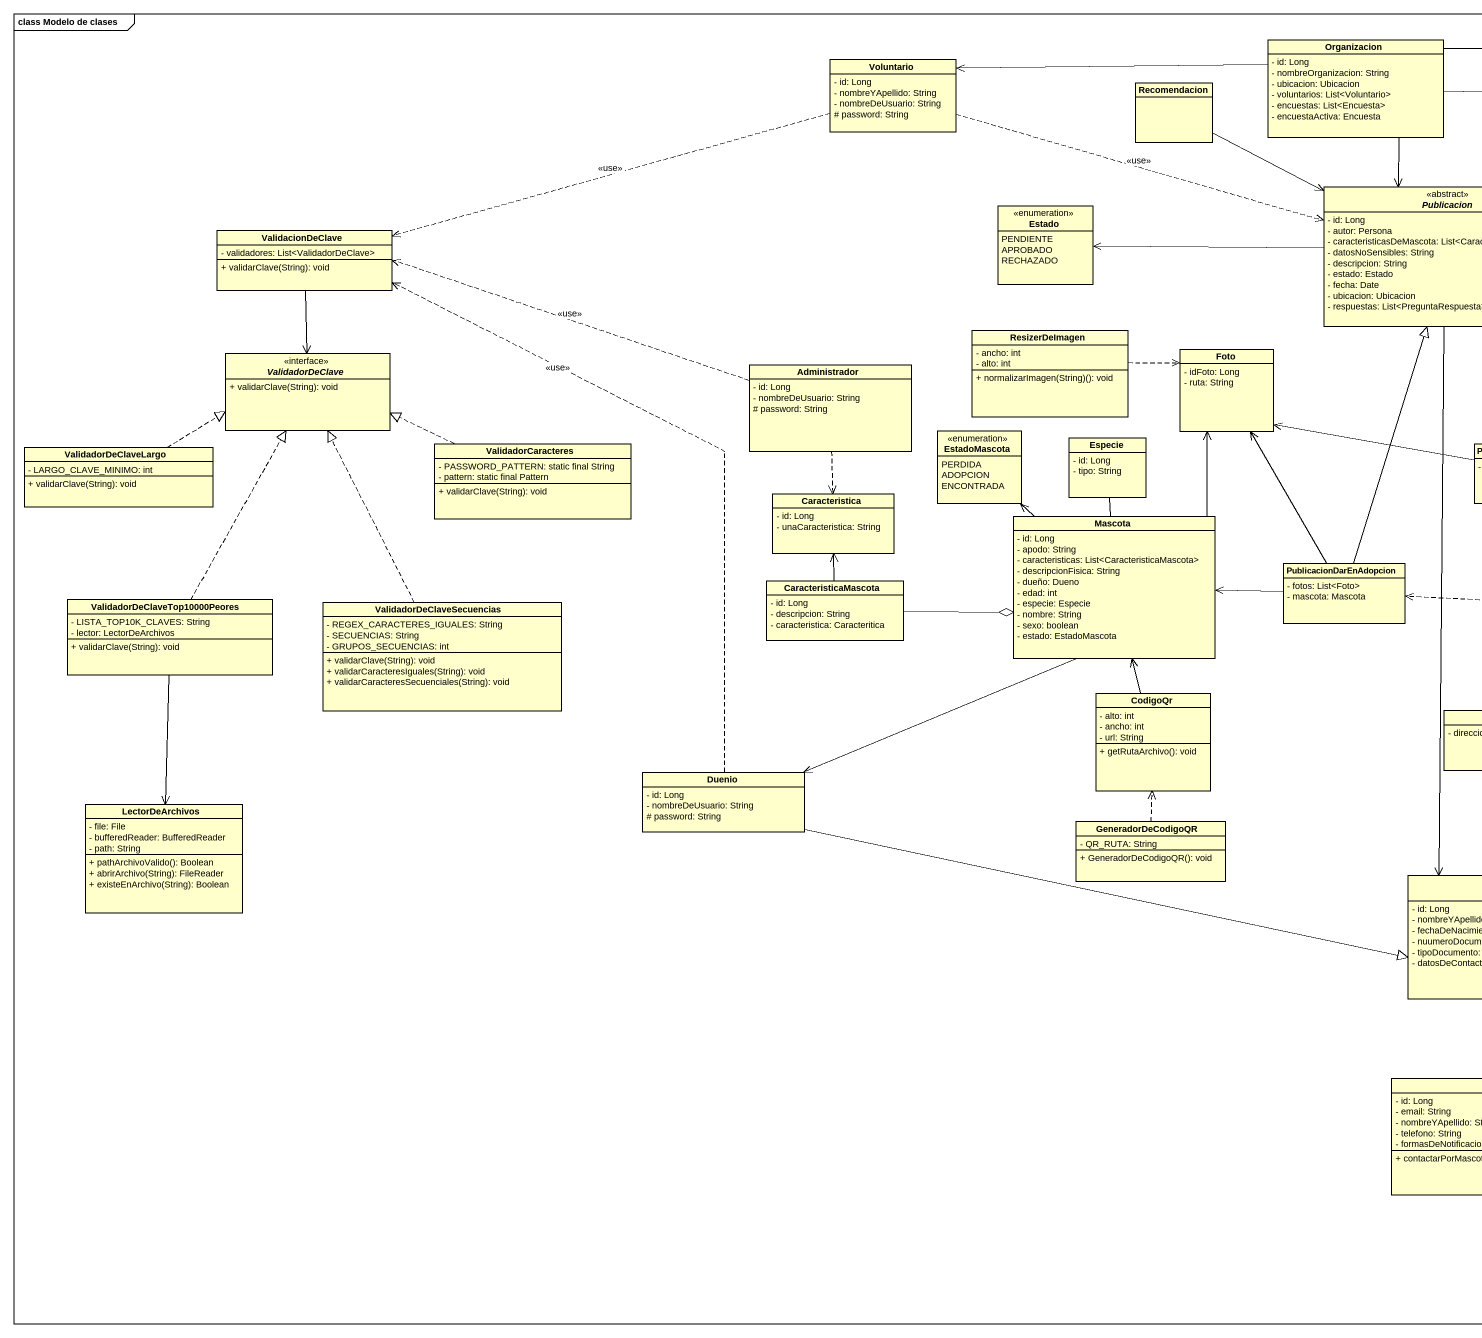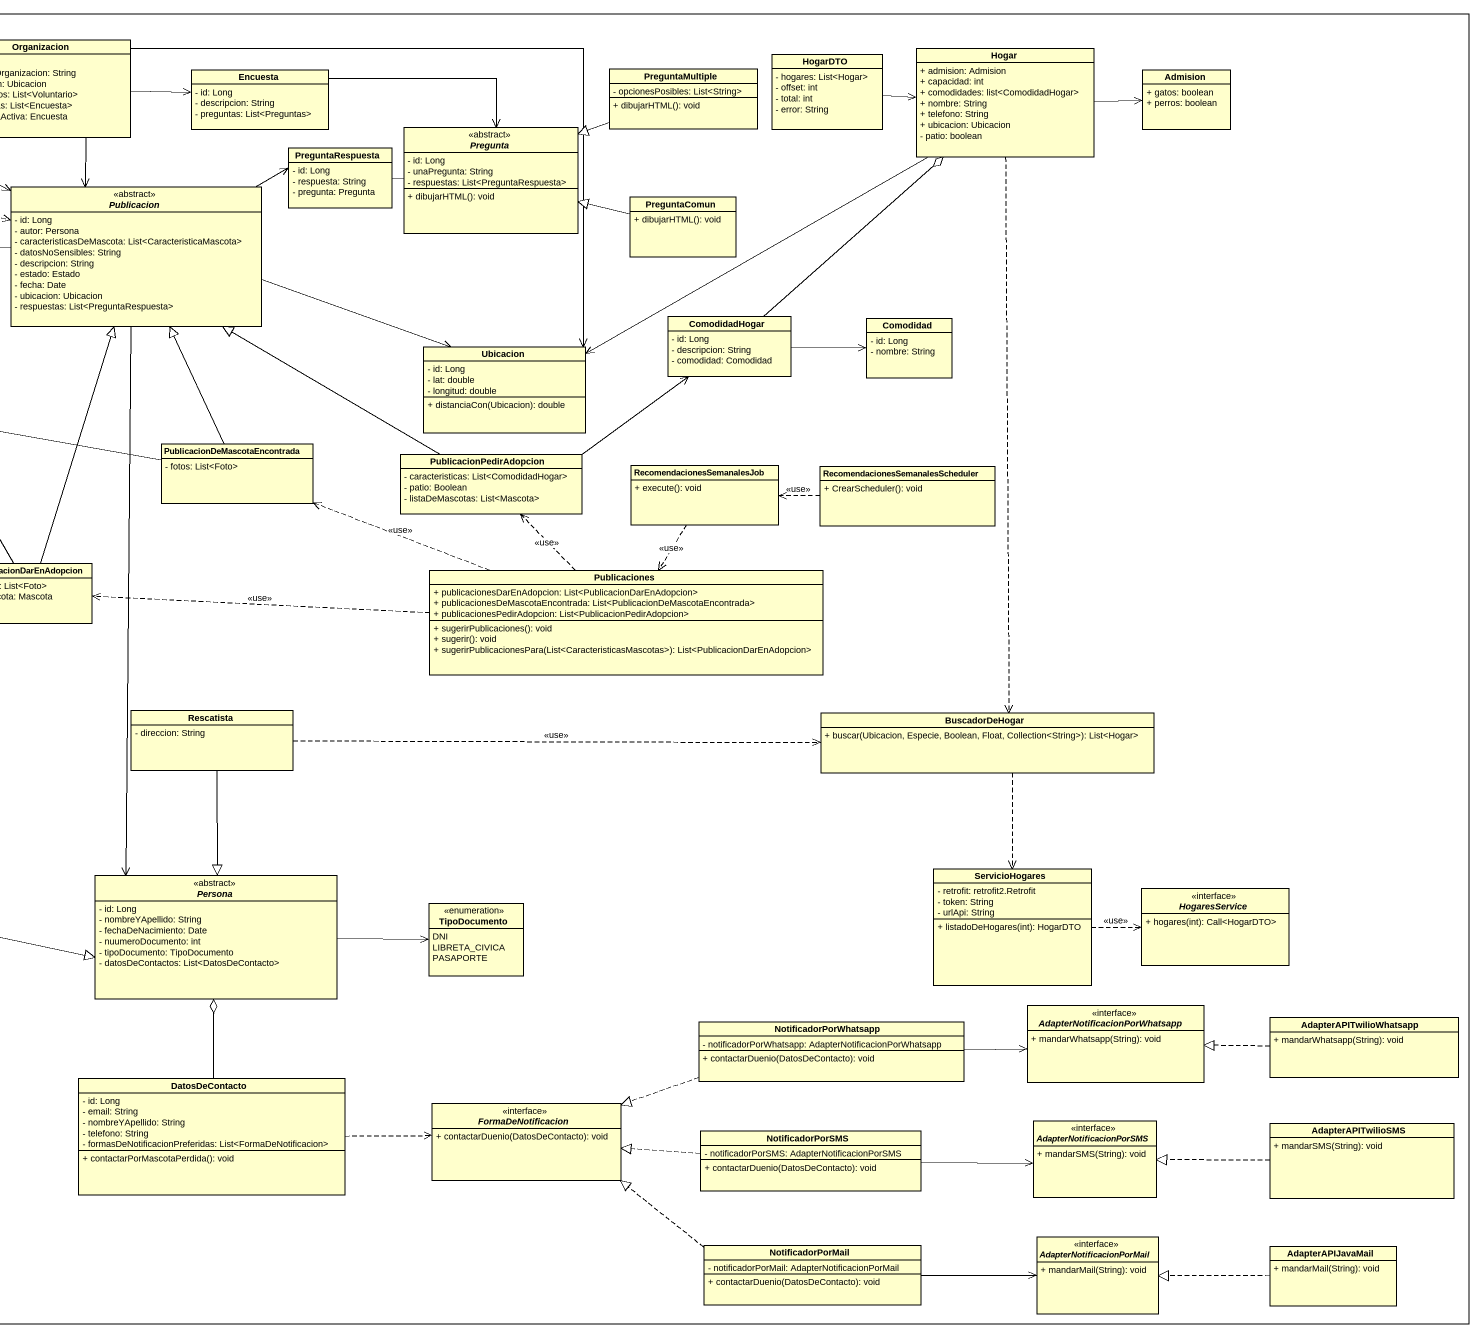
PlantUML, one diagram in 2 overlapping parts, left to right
@startuml
mainframe class Modelo de clases
hide circle
hide empty members
skinparam classAttributeIconSize 0
class Organizacion {
  - id: Long
  - nombreOrganizacion: String
  - ubicacion: Ubicacion
  - voluntarios: List<Voluntario>
  - encuestas: List<Encuesta>
  - encuestaActiva: Encuesta
}
class Voluntario {
  - id: Long
  - nombreYApellido: String
  - nombreDeUsuario: String
  # password: String
}
class Recomendacion
class Encuesta {
  - id: Long
  - descripcion: String
  - preguntas: List<Preguntas>
}
class PreguntaMultiple {
  - opcionesPosibles: List<String>
  + dibujarHTML(): void
}
class HogarDTO {
  - hogares: List<Hogar>
  - offset: int
  - total: int
  - error: String
}
class Hogar {
  + admision: Admision
  + capacidad: int
  + comodidades: list<ComodidadHogar>
  + nombre: String
  + telefono: String
  + ubicacion: Ubicacion
  - patio: boolean
}
class Admision {
  + gatos: boolean
  + perros: boolean
}
class PreguntaRespuesta {
  - id: Long
  - respuesta: String
  - pregunta: Pregunta
}
abstract class Pregunta <<abstract>> {
  - id: Long
  - unaPregunta: String
  - respuestas: List<PreguntaRespuesta>
  + dibujarHTML(): void
}
abstract class Publicacion <<abstract>> {
  - id: Long
  - autor: Persona
  - caracteristicasDeMascota: List<CaracteristicaMascota>
  - datosNoSensibles: String
  - descripcion: String
  - estado: Estado
  - fecha: Date
  - ubicacion: Ubicacion
  - respuestas: List<PreguntaRespuesta>
}
class PreguntaComun {
  + dibujarHTML(): void
}
class ValidacionDeClave {
  - validadores: List<ValidadorDeClave>
  + validarClave(String): void
}
enum Estado {
  PENDIENTE
  APROBADO
  RECHAZADO
}
class ComodidadHogar {
  - id: Long
  - descripcion: String
  - comodidad: Comodidad
}
class Comodidad {
  - id: Long
  - nombre: String
}
interface ValidadorDeClave <<interface>> {
  + validarClave(String): void
}
class ResizerDeImagen {
  - ancho: int
  - alto: int
  + normalizarImagen(String)(): void
}
class Foto {
  - idFoto: Long
  - ruta: String
}
class Ubicacion {
  - id: Long
  - lat: double
  - longitud: double
  + distanciaCon(Ubicacion): double
}
class Administrador {
  - id: Long
  - nombreDeUsuario: String
  # password: String
}
enum EstadoMascota {
  PERDIDA
  ADOPCION
  ENCONTRADA
}
class ValidadorDeClaveLargo {
  - LARGO_CLAVE_MINIMO: int
  + validarClave(String): void
}
class ValidadorCaracteres {
  - PASSWORD_PATTERN: static final String
  - pattern: static final Pattern
  + validarClave(String): void
}
class Especie {
  - id: Long
  - tipo: String
}
class "PublicacionDeMascotaEncontrada" as PublicacionDeMascotaEncontra {
  - fotos: List<Foto>
}
class PublicacionPedirAdopcion {
  - caracteristicas: List<ComodidadHogar>
  - patio: Boolean
  - listaDeMascotas: List<Mascota>
}
class RecomendacionesSemanalesJob {
  + execute(): void
}
class "RecomendacionesSemanalesScheduler" as RecomendacionesSemanalesSche {
  + CrearScheduler(): void
}
class Caracteristica {
  - id: Long
  - unaCaracteristica: String
}
class Mascota {
  - id: Long
  - apodo: String
  - caracteristicas: List<CaracteristicaMascota>
  - descripcionFisica: String
  - dueño: Dueno
  - edad: int
  - especie: Especie
  - nombre: String
  - sexo: boolean
  - estado: EstadoMascota
}
class CaracteristicaMascota {
  - id: Long
  - descripcion: String
  - caracteristica: Caracteritica
}
class PublicacionDarEnAdopcion {
  - fotos: List<Foto>
  - mascota: Mascota
}
class Publicaciones {
  + publicacionesDarEnAdopcion: List<PublicacionDarEnAdopcion>
  + publicacionesDeMascotaEncontrada: List<PublicacionDeMascotaEncontrada>
  + publicacionesPedirAdopcion: List<PublicacionPedirAdopcion>
  + sugerirPublicaciones(): void
  + sugerir(): void
  + sugerirPublicacionesPara(List<CaracteristicasMascotas>): List<PublicacionDarEnAdopcion>
}
class "ValidadorDeClaveTop10000Peores" as ValidadorDeClaveTop10000Peor {
  - LISTA_TOP10K_CLAVES: String
  - lector: LectorDeArchivos
  + validarClave(String): void
}
class ValidadorDeClaveSecuencias {
  - REGEX_CARACTERES_IGUALES: String
  - SECUENCIAS: String
  - GRUPOS_SECUENCIAS: int
  + validarClave(String): void
  + validarCaracteresIguales(String): void
  + validarCaracteresSecuenciales(String): void
}
class CodigoQr {
  - alto: int
  - ancho: int
  - url: String
  + getRutaArchivo(): void
}
class Rescatista {
  - direccion: String
}
class BuscadorDeHogar {
  + buscar(Ubicacion, Especie, Boolean, Float, Collection<String>): List<Hogar>
}
class Duenio {
  - id: Long
  - nombreDeUsuario: String
  # password: String
}
class LectorDeArchivos {
  - file: File
  - bufferedReader: BufferedReader
  - path: String
  + pathArchivoValido(): Boolean
  + abrirArchivo(String): FileReader
  + existeEnArchivo(String): Boolean
}
class GeneradorDeCodigoQR {
  - QR_RUTA: String
  + GeneradorDeCodigoQR(): void
}
abstract class Persona <<abstract>> {
  - id: Long
  - nombreYApellido: String
  - fechaDeNacimiento: Date
  - nuumeroDocumento: int
  - tipoDocumento: TipoDocumento
  - datosDeContactos: List<DatosDeContacto>
}
class ServicioHogares {
  - retrofit: retrofit2.Retrofit
  - token: String
  - urlApi: String
  + listadoDeHogares(int): HogarDTO
}
interface HogaresService <<interface>> {
  + hogares(int): Call<HogarDTO>
}
enum TipoDocumento {
  DNI
  LIBRETA_CIVICA
  PASAPORTE
}
interface "AdapterNotificacionPorWhatsapp" as AdapterNotificacionPorWhatsa <<interface>> {
  + mandarWhatsapp(String): void
}
class NotificadorPorWhatsapp {
  - notificadorPorWhatsapp: AdapterNotificacionPorWhatsapp
  + contactarDuenio(DatosDeContacto): void
}
class AdapterAPITwilioWhatsapp {
  + mandarWhatsapp(String): void
}
class DatosDeContacto {
  - id: Long
  - email: String
  - nombreYApellido: String
  - telefono: String
  - formasDeNotificacionPreferidas: List<FormaDeNotificacion>
  + contactarPorMascotaPerdida(): void
}
interface FormaDeNotificacion <<interface>> {
  + contactarDuenio(DatosDeContacto): void
}
class NotificadorPorSMS {
  - notificadorPorSMS: AdapterNotificacionPorSMS
  + contactarDuenio(DatosDeContacto): void
}
interface AdapterNotificacionPorSMS <<interface>> {
  + mandarSMS(String): void
}
class AdapterAPITwilioSMS {
  + mandarSMS(String): void
}
class NotificadorPorMail {
  - notificadorPorMail: AdapterNotificacionPorMail
  + contactarDuenio(DatosDeContacto): void
}
interface AdapterNotificacionPorMail <<interface>> {
  + mandarMail(String): void
}
class AdapterAPIJavaMail {
  + mandarMail(String): void
}
Organizacion -left-> Voluntario
Organizacion -right-> Encuesta
Organizacion --> Publicacion
Organizacion --> Ubicacion
Voluntario .right.> Publicacion : <<use>>
Voluntario .left.> ValidacionDeClave : <<use>>
Recomendacion -right-> Publicacion
Encuesta -right-> Pregunta
PreguntaMultiple -left-|> Pregunta
HogarDTO -right-> Hogar
Hogar -right-> Admision
Hogar -left-> Ubicacion
Hogar ..> BuscadorDeHogar
Pregunta -left- PreguntaRespuesta
Publicacion -right-> PreguntaRespuesta
Publicacion -left-> Estado
Publicacion -right-> Ubicacion
Publicacion --> Persona
PreguntaComun -left-|> Pregunta
ValidacionDeClave --> ValidadorDeClave
ComodidadHogar -up-o Hogar
ComodidadHogar -right-> Comodidad
ResizerDeImagen .right.> Foto
Administrador .left.> ValidacionDeClave : <<use>>
Administrador ..> Caracteristica
ValidadorDeClaveLargo .right.|> ValidadorDeClave
ValidadorCaracteres .left.|> ValidadorDeClave
Especie -- Mascota
PublicacionDeMascotaEncontra -up-|> Publicacion
PublicacionDeMascotaEncontra -left-> Foto
PublicacionPedirAdopcion -up-|> Publicacion
PublicacionPedirAdopcion -right-> ComodidadHogar
RecomendacionesSemanalesJob ..> Publicaciones : <<use>>
RecomendacionesSemanalesSche .left.> RecomendacionesSemanalesJob : <<use>>
Mascota -up-> Foto
Mascota -up-> EstadoMascota
Mascota -left-> Duenio
CaracteristicaMascota -up-> Caracteristica
CaracteristicaMascota -right-o Mascota
PublicacionDarEnAdopcion -up-|> Publicacion
PublicacionDarEnAdopcion -up-> Foto
PublicacionDarEnAdopcion -left-> Mascota
Publicaciones .left.> PublicacionDeMascotaEncontra : <<use>>
Publicaciones .up.> PublicacionPedirAdopcion : <<use>>
Publicaciones .left.> PublicacionDarEnAdopcion : <<use>>
ValidadorDeClaveTop10000Peor .up.|> ValidadorDeClave
ValidadorDeClaveTop10000Peor --> LectorDeArchivos
ValidadorDeClaveSecuencias .up.|> ValidadorDeClave
CodigoQr -up-> Mascota
Rescatista .right.> BuscadorDeHogar : <<use>>
Rescatista --|> Persona
BuscadorDeHogar ..> ServicioHogares
Duenio .up.> ValidacionDeClave : <<use>>
Duenio -right-|> Persona
GeneradorDeCodigoQR .up.> CodigoQr
Persona -right-> TipoDocumento
ServicioHogares .right.> HogaresService : <<use>>
NotificadorPorWhatsapp -right-> AdapterNotificacionPorWhatsa
NotificadorPorWhatsapp .left.|> FormaDeNotificacion
AdapterAPITwilioWhatsapp .left.|> AdapterNotificacionPorWhatsa
DatosDeContacto -up-o Persona
DatosDeContacto .right.> FormaDeNotificacion
NotificadorPorSMS .left.|> FormaDeNotificacion
NotificadorPorSMS -right-> AdapterNotificacionPorSMS
AdapterAPITwilioSMS .left.|> AdapterNotificacionPorSMS
NotificadorPorMail .left.|> FormaDeNotificacion
NotificadorPorMail -right-> AdapterNotificacionPorMail
AdapterAPIJavaMail .left.|> AdapterNotificacionPorMail
@enduml
